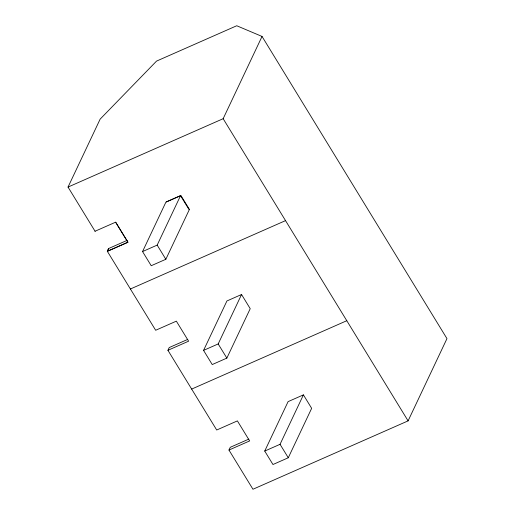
<?xml version="1.0" encoding="UTF-8"?>
<svg xmlns="http://www.w3.org/2000/svg" width="515" height="515" viewBox="0 0 515 515"><rect width="100%" height="100%" fill="white"/><g stroke="black" fill="none" stroke-linecap="round" stroke-linejoin="round"><path stroke-width="0.77" d="M95.108 231.319L68.032 187.074L100.148 119.126L156.541 61.098L236.739 25.75L262.038 36.443L446.969 338.619L408.092 420.877L252.962 489.25L228.963 450.046L230.263 447.297L248.809 439.121M228.963 450.046L249.646 440.924L237.389 420.89L216.706 430.012L167.929 350.303L188.612 341.188L176.349 321.154L155.665 330.269L107.365 251.346L108.723 248.481M142.546 251.558L165.914 202.125L180.54 195.681L189.211 209.843L165.843 259.277L151.217 265.721L142.546 251.558L157.172 245.108L180.54 195.681M68.032 187.074L223.156 118.701L262.038 36.443M167.929 350.303L169.223 347.561L187.769 339.385M203.56 350.387L226.928 300.96L241.554 294.509L250.219 308.678L226.857 358.105L212.232 364.556L203.56 350.387L218.186 343.943L241.554 294.509M264.729 451.063L288.097 401.629L303.419 394.876L311.652 408.331L288.284 457.764L272.963 464.517L264.729 451.063L280.051 444.31L303.419 394.876M95.011 231.261L115.695 222.145L127.952 242.179L107.268 251.294L108.568 248.545L127.108 240.376M166.268 201.944L180.894 195.5L189.565 209.663M107.365 251.346L127.894 242.301L115.63 222.268M130.404 288.992L285.535 220.62M191.657 389.089L346.788 320.71M223.156 118.701L408.092 420.877M280.051 444.31L288.284 457.764M218.186 343.943L226.857 358.105M157.172 245.108L165.843 259.277"/></g></svg>
